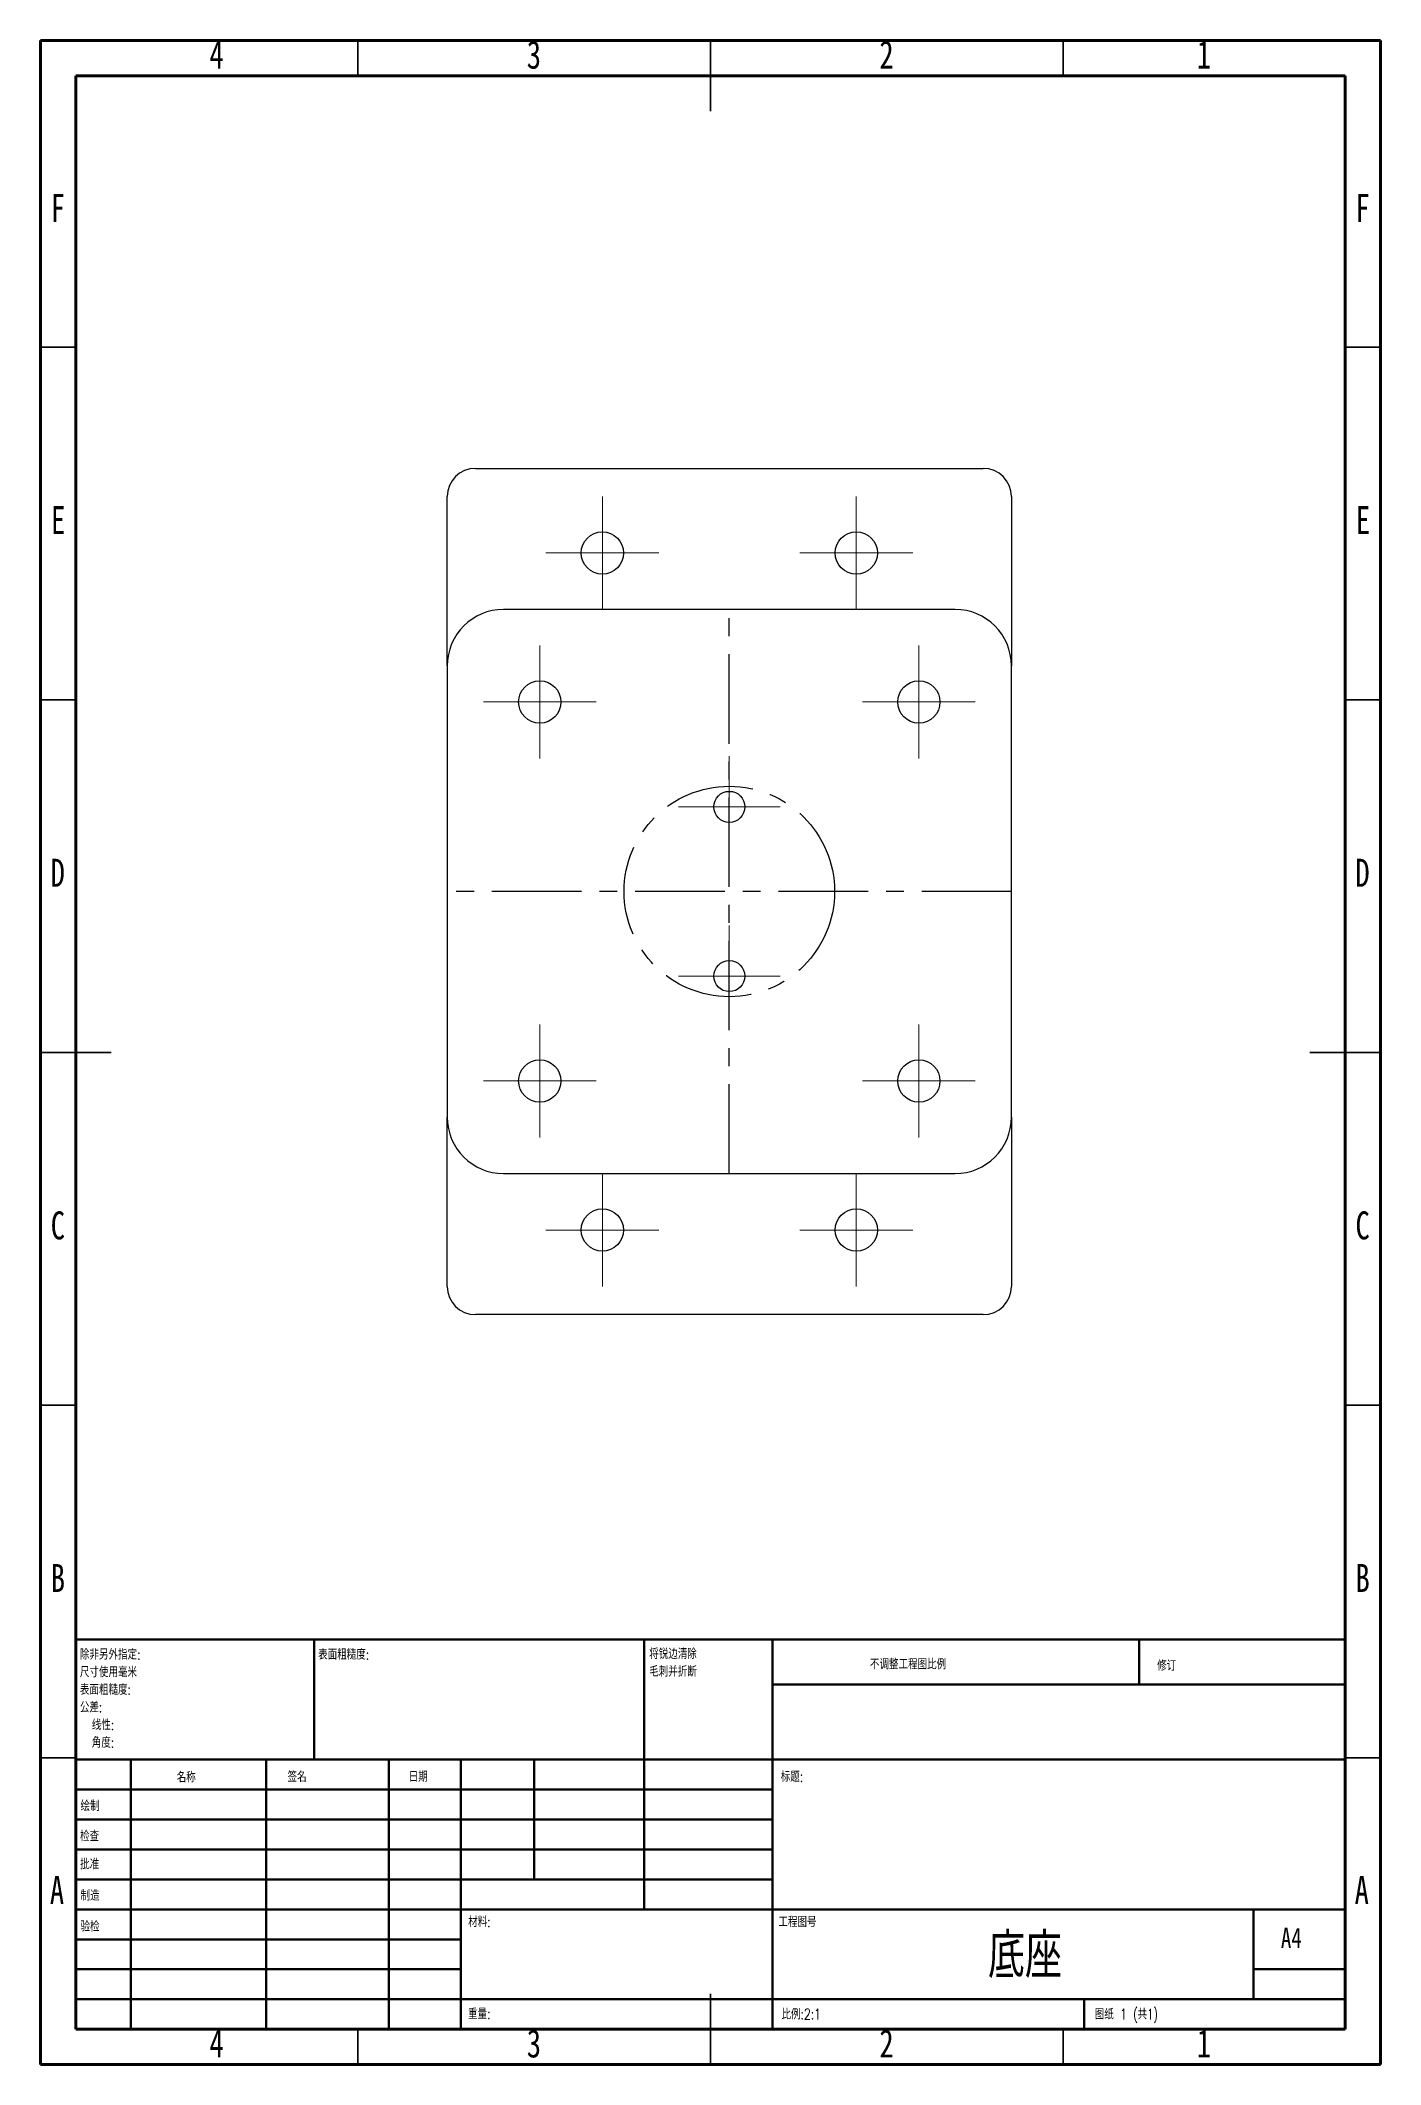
# Model space of a CAD drawing. Header units: millimetres. Extents: x 15 to 205, y 5 to 292.
import ezdxf

# ---------------------------------------------------------------- set-up
doc = ezdxf.new("R2010")
doc.units = ezdxf.units.MM
doc.linetypes.add('CENTERX2', pattern=[20.32, 12.7, -2.54, 2.54, -2.54])
doc.styles.add('SLDTEXTSTYLE0', font='TXT', dxfattribs={"width": 0.75})
doc.styles.add('SLDTEXTSTYLE1', font='TXT', dxfattribs={"width": 0.75, "bigfont": 'bigfont'})
doc.styles.add('SLDTEXTSTYLE2', font='TXT', dxfattribs={"width": 0.694444, "bigfont": 'bigfont'})

# ---------------------------------------------------------------- blocks, each defined once
blk = doc.blocks.new('SW_NOTE_0')
at = {"color": 0, "linetype": 'Continuous', "lineweight": 0, "char_height": 1.5, "attachment_point": 1, "style": 'SLDTEXTSTYLE1'}
for s, insert in [('\\M+18F9C\\M+194F1另\\M+18A4F\\M+18E77\\M+192E8:', (0, 1.93)), ('\\M+18EDA\\M+190A1\\M+18E67\\M+19770\\M+19F7C\\M+195C4', (0, -0.57)), ('\\M+1955C\\M+196CA\\M+19165糙\\M+19378:', (0, -3.07)), ('\\M+18CF6\\M+18DB7:', (0, -5.57)), ('线\\M+190AB:', (1.69, -8.07)), ('\\M+18A70\\M+19378:', (1.69, -10.57))]:
    blk.add_mtext(s, dxfattribs=dict(at, insert=insert))
blk = doc.blocks.new('SW_NOTE_1')
at = {"color": 0, "linetype": 'Continuous', "lineweight": 0, "char_height": 1.5, "attachment_point": 1, "style": 'SLDTEXTSTYLE1'}
for s, insert in [('\\M+18FAB锐边\\M+190B4\\M+18F9C', (0, 1.93)), ('\\M+196D1\\M+18E68\\M+19BF3\\M+190DC\\M+19266', (0, -0.57))]:
    blk.add_mtext(s, dxfattribs=dict(at, insert=insert))
blk = doc.blocks.new('SW_CENTERMARKSYMBOL_0')
at = {"color": 0, "linetype": 'Continuous', "lineweight": 0}
for p, q in [((0, 5), (0, 7.2)), ((0, 0), (0, 5)), ((-5, 0), (-7.2, 0)), ((0, 0), (-5, 0)), ((0, 0), (0, -5)), ((0, 0), (5, 0)), ((5, 0), (7.2, 0)), ((0, -5), (0, -7.2))]:
    blk.add_line(p, q, dxfattribs=at)
blk = doc.blocks.new('SW_CENTERMARKSYMBOL_1')
at = {"color": 0, "linetype": 'Continuous', "lineweight": 0}
for p, q in [((0, 5), (0, 7.2)), ((0, 0), (0, 5)), ((-5, 0), (-7.2, 0)), ((0, 0), (-5, 0)), ((0, 0), (0, -5)), ((0, 0), (5, 0)), ((5, 0), (7.2, 0)), ((0, -5), (0, -7.2))]:
    blk.add_line(p, q, dxfattribs=at)
blk = doc.blocks.new('SW_CENTERMARKSYMBOL_2')
at = {"color": 0, "linetype": 'Continuous', "lineweight": 0}
for p, q in [((0, 5), (0, 8)), ((0, 0), (0, 5)), ((-5, 0), (-8, 0)), ((0, 0), (-5, 0)), ((0, 0), (0, -5)), ((0, 0), (5, 0)), ((5, 0), (8, 0)), ((0, -5), (0, -8))]:
    blk.add_line(p, q, dxfattribs=at)
blk = doc.blocks.new('SW_CENTERMARKSYMBOL_3')
at = {"color": 0, "linetype": 'Continuous', "lineweight": 0}
for p, q in [((0, 5), (0, 8)), ((0, 0), (0, 5)), ((-5, 0), (-8, 0)), ((0, 0), (-5, 0)), ((0, 0), (0, -5)), ((0, 0), (5, 0)), ((5, 0), (8, 0)), ((0, -5), (0, -8))]:
    blk.add_line(p, q, dxfattribs=at)
blk = doc.blocks.new('SW_CENTERMARKSYMBOL_4')
at = {"color": 0, "linetype": 'Continuous', "lineweight": 0}
for p, q in [((0, 5), (0, 8)), ((0, 0), (0, 5)), ((-5, 0), (-8, 0)), ((0, 0), (-5, 0)), ((0, 0), (0, -5)), ((0, 0), (5, 0)), ((5, 0), (8, 0)), ((0, -5), (0, -8))]:
    blk.add_line(p, q, dxfattribs=at)
blk = doc.blocks.new('SW_CENTERMARKSYMBOL_5')
at = {"color": 0, "linetype": 'Continuous', "lineweight": 0}
for p, q in [((0, 5), (0, 8)), ((0, 0), (0, 5)), ((-5, 0), (-8, 0)), ((0, 0), (-5, 0)), ((0, 0), (0, -5)), ((0, 0), (5, 0)), ((5, 0), (8, 0)), ((0, -5), (0, -8))]:
    blk.add_line(p, q, dxfattribs=at)
blk = doc.blocks.new('SW_CENTERMARKSYMBOL_6')
at = {"color": 0, "linetype": 'Continuous', "lineweight": 0}
for p, q in [((0, 5), (0, 8)), ((0, 0), (0, 5)), ((-5, 0), (-8, 0)), ((0, 0), (-5, 0)), ((0, 0), (0, -5)), ((0, 0), (5, 0)), ((5, 0), (8, 0)), ((0, -5), (0, -8))]:
    blk.add_line(p, q, dxfattribs=at)
blk = doc.blocks.new('SW_CENTERMARKSYMBOL_7')
at = {"color": 0, "linetype": 'Continuous', "lineweight": 0}
for p, q in [((0, 5), (0, 8)), ((0, 0), (0, 5)), ((-5, 0), (-8, 0)), ((0, 0), (-5, 0)), ((0, 0), (0, -5)), ((0, 0), (5, 0)), ((5, 0), (8, 0)), ((0, -5), (0, -8))]:
    blk.add_line(p, q, dxfattribs=at)
blk = doc.blocks.new('SW_CENTERMARKSYMBOL_8')
at = {"color": 0, "linetype": 'Continuous', "lineweight": 0}
for p, q in [((0, 5), (0, 8)), ((0, 0), (0, 5)), ((-5, 0), (-8, 0)), ((0, 0), (-5, 0)), ((0, 0), (0, -5)), ((0, 0), (5, 0)), ((5, 0), (8, 0)), ((0, -5), (0, -8))]:
    blk.add_line(p, q, dxfattribs=at)
blk = doc.blocks.new('SW_CENTERMARKSYMBOL_9')
at = {"color": 0, "linetype": 'Continuous', "lineweight": 0}
for p, q in [((0, 5), (0, 8)), ((0, 0), (0, 5)), ((-5, 0), (-8, 0)), ((0, 0), (-5, 0)), ((0, 0), (0, -5)), ((0, 0), (5, 0)), ((5, 0), (8, 0)), ((0, -5), (0, -8))]:
    blk.add_line(p, q, dxfattribs=at)

msp = doc.modelspace()

# ---------------------------------------------------------------- linework, layer by layer
at = {"color": 7, "linetype": 'Continuous', "lineweight": 70}
for p, q in [((15, 5), (15, 292)), ((15, 292), (205, 292)), ((205, 292), (205, 5)), ((20, 10), (20, 287)), ((20, 287), (200, 287)), ((200, 287), (200, 10)), ((200, 10), (20, 10)), ((205, 5), (15, 5))]:
    msp.add_line(p, q, dxfattribs=at)
at = {"color": 7, "linetype": 'Continuous', "lineweight": 35}
for p, q in [((60, 287), (60, 292)), ((110, 292), (110, 282)), ((110, 287), (110, 292)), ((160, 287), (160, 292)), ((20, 248.5), (15, 248.5)), ((200, 248.5), (205, 248.5)), ((20, 198.5), (15, 198.5)), ((200, 198.5), (205, 198.5)), ((15, 148.5), (25, 148.5)), ((20, 148.5), (15, 148.5)), ((205, 148.5), (195, 148.5)), ((200, 148.5), (205, 148.5)), ((20, 98.5), (15, 98.5)), ((200, 98.5), (205, 98.5)), ((20, 48.5), (15, 48.5)), ((200, 48.5), (205, 48.5)), ((110, 5), (110, 15)), ((60, 10), (60, 5)), ((110, 10), (110, 5)), ((160, 10), (160, 5))]:
    msp.add_line(p, q, dxfattribs=at)
at = {"color": 7, "linetype": 'Continuous', "lineweight": 25}
for p, q in [((76.67, 231.33), (148.67, 231.33)), ((72.67, 203.33), (72.67, 227.33)), ((152.67, 227.33), (152.67, 203.33)), ((144.67, 211.33), (80.67, 211.33)), ((72.67, 203.33), (72.67, 139.33)), ((152.67, 139.33), (152.67, 203.33)), ((72.67, 115.33), (72.67, 139.33)), ((152.67, 139.33), (152.67, 115.33)), ((80.67, 131.33), (144.67, 131.33)), ((148.67, 111.33), (76.67, 111.33))]:
    msp.add_line(p, q, dxfattribs=at)
at = {"color": 7, "linetype": 'CENTERX2'}
for p, q in [((112.67, 131.33), (112.67, 211.33)), ((152.67, 171.33), (72.67, 171.33))]:
    msp.add_line(p, q, dxfattribs=at)
at = {"color": 7, "linetype": 'Continuous', "lineweight": 50}
for p, q in [((20, 65.25), (200, 65.25)), ((20, 65.25), (20, 10)), ((53.8, 48.25), (53.8, 65.25)), ((100.6, 65.25), (100.6, 27)), ((118.8, 65.25), (118.8, 10)), ((170.8, 58.88), (170.8, 65.25)), ((200, 58.88), (118.8, 58.88)), ((200, 48.25), (20, 48.25)), ((27.8, 48.25), (27.8, 10)), ((46.99, 48.25), (46.99, 10)), ((64.4, 48.25), (64.4, 10)), ((74.6, 10), (74.6, 48.25)), ((85, 31.25), (85, 48.25)), ((118.8, 44), (20, 44)), ((118.8, 39.75), (20, 39.75)), ((118.8, 35.5), (20, 35.5)), ((118.8, 31.25), (20, 31.25)), ((74.6, 27), (20, 27)), ((74.6, 27), (200, 27)), ((187, 14.25), (187, 27)), ((74.6, 22.75), (20, 22.75)), ((74.6, 18.5), (20, 18.5)), ((200, 18.5), (187, 18.5)), ((20, 14.25), (200, 14.25)), ((163, 10), (163, 14.25))]:
    msp.add_line(p, q, dxfattribs=at)
at = {"color": 7, "linetype": 'Continuous', "lineweight": 25}
for centre, radius in [((94.67, 219.33), 3), ((130.67, 219.33), 3), ((85.8, 198.2), 3), ((139.54, 198.2), 3), ((112.67, 183.33), 2.2), ((112.67, 159.33), 2.2), ((85.8, 144.46), 3), ((139.54, 144.46), 3), ((94.67, 123.33), 3), ((130.67, 123.33), 3)]:
    msp.add_circle(centre, radius, dxfattribs=at)
at = {"color": 7, "linetype": 'CENTERX2'}
msp.add_circle((112.67, 171.33), 14.92, dxfattribs=at)
at = {"color": 7, "linetype": 'Continuous', "lineweight": 25}
for centre, radius, start, end in [((76.67, 227.33), 4, 90, 180), ((148.67, 227.33), 4, 0, 90), ((80.67, 203.33), 8, 90, 180), ((144.67, 203.33), 8, 0, 90), ((80.67, 139.33), 8, 180, 270), ((144.67, 139.33), 8, 270, 0), ((76.67, 115.33), 4, 180, 270), ((148.67, 115.33), 4, 270, 0)]:
    msp.add_arc(centre, radius, start, end, dxfattribs=at)

# ---------------------------------------------------------------- block references
at = {"color": 7, "linetype": 'Continuous', "lineweight": 0}
for name, p in [('SW_CENTERMARKSYMBOL_7', (94.67, 219.33)), ('SW_CENTERMARKSYMBOL_6', (130.67, 219.33)), ('SW_CENTERMARKSYMBOL_5', (85.8, 198.2)), ('SW_CENTERMARKSYMBOL_2', (139.54, 198.2)), ('SW_CENTERMARKSYMBOL_1', (112.67, 183.33)), ('SW_CENTERMARKSYMBOL_0', (112.67, 159.33)), ('SW_CENTERMARKSYMBOL_4', (85.8, 144.46)), ('SW_CENTERMARKSYMBOL_3', (139.54, 144.46)), ('SW_CENTERMARKSYMBOL_8', (94.67, 123.33)), ('SW_CENTERMARKSYMBOL_9', (130.67, 123.33)), ('SW_NOTE_0', (20.59, 61.99)), ('SW_NOTE_1', (101.31, 62.07))]:
    msp.add_blockref(name, p, dxfattribs=at)

# ---------------------------------------------------------------- texts
for s, insert, char_height, attachment_point, style in [('4', (39.96, 291.97), 3.97, 2, 'SLDTEXTSTYLE0'), ('3', (84.96, 291.97), 3.97, 2, 'SLDTEXTSTYLE0'), ('2', (134.96, 291.97), 3.97, 2, 'SLDTEXTSTYLE0'), ('1', (179.96, 291.97), 3.97, 2, 'SLDTEXTSTYLE0'), ('F', (17.46, 270.22), 3.97, 2, 'SLDTEXTSTYLE0'), ('F', (202.46, 270.22), 3.97, 2, 'SLDTEXTSTYLE0'), ('E', (17.51, 225.97), 3.97, 2, 'SLDTEXTSTYLE0'), ('E', (202.51, 225.97), 3.97, 2, 'SLDTEXTSTYLE0'), ('D', (17.45, 175.97), 3.97, 2, 'SLDTEXTSTYLE0'), ('D', (202.45, 175.97), 3.97, 2, 'SLDTEXTSTYLE0'), ('C', (17.46, 125.97), 3.97, 2, 'SLDTEXTSTYLE0'), ('C', (202.46, 125.97), 3.97, 2, 'SLDTEXTSTYLE0'), ('B', (17.47, 75.97), 3.97, 2, 'SLDTEXTSTYLE0'), ('B', (202.47, 75.97), 3.97, 2, 'SLDTEXTSTYLE0'), ('\\M+1955C\\M+196CA\\M+19165糙\\M+19378:', (54.37, 63.92), 1.5, 1, 'SLDTEXTSTYLE1'), ('\\M+19573调\\M+190AE\\M+18D48\\M+192F6图\\M+194E4\\M+197E1', (132.61, 62.53), 1.5, 1, 'SLDTEXTSTYLE1'), ('\\M+18F43订', (173.33, 62.33), 1.5, 1, 'SLDTEXTSTYLE1'), ('\\M+196BC\\M+18FCC', (34.32, 46.5), 1.5, 1, 'SLDTEXTSTYLE1'), ('签\\M+196BC', (50.03, 46.56), 1.5, 1, 'SLDTEXTSTYLE1'), ('\\M+193FA\\M+18AFA', (67.21, 46.58), 1.5, 1, 'SLDTEXTSTYLE1'), ('标题:', (119.96, 46.58), 1.5, 1, 'SLDTEXTSTYLE1'), ('绘\\M+190A7', (20.68, 42.43), 1.5, 1, 'SLDTEXTSTYLE1'), ('检查', (20.62, 38.15), 1.5, 1, 'SLDTEXTSTYLE1'), ('A', (17.34, 31.72), 3.97, 2, 'SLDTEXTSTYLE0'), ('\\M+194E1\\M+18F79', (20.62, 34.18), 1.5, 1, 'SLDTEXTSTYLE1'), ('A', (202.34, 31.72), 3.97, 2, 'SLDTEXTSTYLE0'), ('\\M+190A7\\M+191A2', (20.68, 29.73), 1.5, 1, 'SLDTEXTSTYLE1'), ('\\M+18DDE\\M+197BF:', (75.65, 25.99), 1.5, 1, 'SLDTEXTSTYLE1'), ('\\M+18D48\\M+192F6图\\M+18D86', (119.63, 25.99), 1.5, 1, 'SLDTEXTSTYLE1'), ('验检', (20.68, 25.35), 1.5, 1, 'SLDTEXTSTYLE1'), ('\\M+192EA\\M+18DC0', (154.59, 23.61), 6.35, 2, 'SLDTEXTSTYLE1'), ('A4', (190.87, 24.41), 2.91, 1, 'SLDTEXTSTYLE0'), ('\\M+18F64\\M+197CA:', (75.62, 12.95), 1.4986, 1, 'SLDTEXTSTYLE1'), ('\\M+194E4\\M+197E1:2:1', (120.07, 12.9), 1.5, 1, 'SLDTEXTSTYLE1'), ('图纸 1 (\\M+18BA41)', (164.48, 12.9), 1.5, 1, 'SLDTEXTSTYLE2'), ('4', (39.96, 9.97), 3.97, 2, 'SLDTEXTSTYLE0'), ('3', (84.96, 9.97), 3.97, 2, 'SLDTEXTSTYLE0'), ('2', (134.96, 9.97), 3.97, 2, 'SLDTEXTSTYLE0'), ('1', (179.96, 9.97), 3.97, 2, 'SLDTEXTSTYLE0')]:
    msp.add_mtext(s, dxfattribs=dict(at, insert=insert, char_height=char_height, attachment_point=attachment_point, style=style))

doc.saveas('drawing.dxf')
